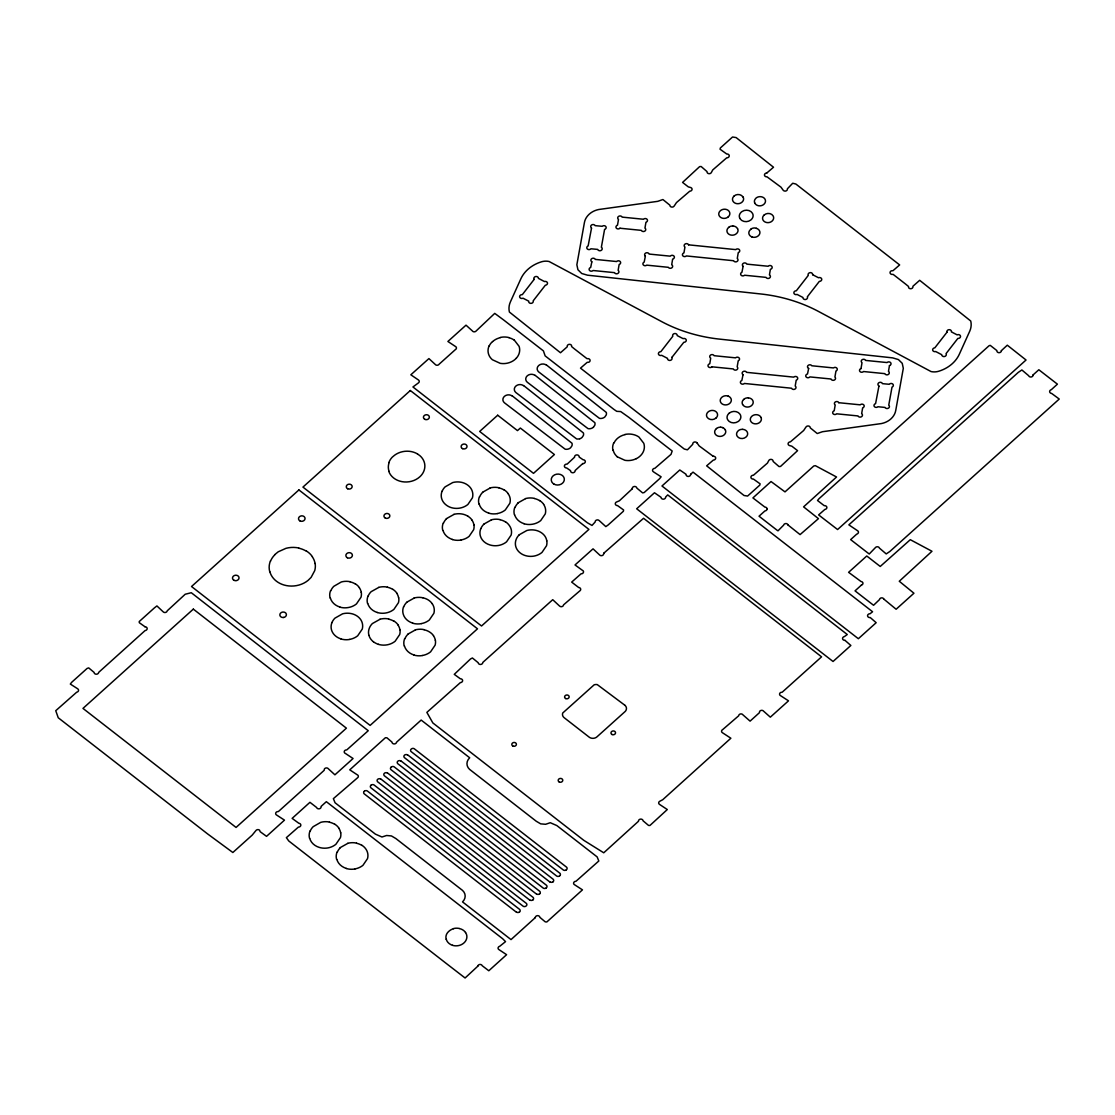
<?xml version="1.0" encoding="UTF-8"?>
<svg xmlns="http://www.w3.org/2000/svg" width="1115" height="1115" viewBox="0 0 1115 1115"><rect width="100%" height="100%" fill="white"/><g stroke="black" fill="none" stroke-linecap="round" stroke-linejoin="round"><path stroke-width="1.5" d="M767.064 509.067L767.064 508.928A2.286 1.909 -5.3 0 1 764.932 510.921L759.036 516.203L776.904 530.099L777.991 530.824L783.58 525.207A2.272 1.896 -5.3 0 1 788.068 525.081M946.97 332.228L934.83 347.838A2.3 1.923 -5.3 0 0 932.684 350.18A2.3 1.923 -5.3 0 0 935.694 351.532L941.743 354.695A2.3 1.923 -5.3 0 0 944.586 356.507A2.3 1.923 -5.3 0 0 946.022 353.664L957.855 338.416A2.3 1.923 -5.3 0 0 960.503 336.131A2.3 1.923 -5.3 0 0 957.13 334.862L951.402 331.894A2.286 1.909 -5.3 0 0 949.032 329.678A2.286 1.909 -5.3 0 0 946.97 332.228M861.017 368.549L862.02 362.682A2.286 1.909 -5.3 0 1 862.202 359.671A2.286 1.909 -5.3 0 1 865.644 360.424L887.052 362.556A2.286 1.909 -5.3 0 1 890.662 362.696A2.286 1.909 -5.3 0 1 889.463 365.595M889.463 365.595L888.474 371.42A2.3 1.923 -5.3 0 1 888.321 374.473A2.3 1.923 -5.3 0 1 884.85 373.65L863.526 371.532A2.286 1.909 -5.3 0 1 859.902 371.476A2.286 1.909 -5.3 0 1 861.017 368.563M632.33 488.732L619.369 500.802L616.288 502.112A2.3 1.923 -5.3 0 0 615.578 504.649A2.272 1.896 -5.3 0 0 617.515 505.583L623.592 509.973L623.396 511.255L608.093 525.012L605.821 526.615L599.299 520.663A2.286 1.909 -5.3 0 0 595.131 522.029L592.009 525.43L587.396 522.782L412.94 386.975L418.223 383.058A2.3 1.923 -5.3 0 0 418.46 379.992L410.836 374.793L428.913 358.584L435.157 364.354A2.286 1.909 -5.3 0 0 439.185 364.145L455.282 349.692A2.286 1.909 -5.3 0 0 455.199 346.319L447.896 341.469L466.014 325.162L472.258 330.821A2.286 1.909 -5.3 0 0 476.3 330.807L494.739 313.385L503.687 320.005L543.409 350.89L545.151 355.894L614.086 409.526L616.734 411.324L620.707 411.574L628.902 417.386L672.164 451.018L671.021 454.349L654.867 468.314A2.3 1.923 -5.3 0 0 653.529 471.882L661.125 476.816L659.536 478.753L644.191 492.537L642.63 492.9L636.86 488.119A2.3 1.923 -5.3 0 0 633.39 486.767A2.286 1.909 -5.3 0 0 632.33 488.732M593.487 427.143L594.783 425.261A5.617 4.697 -5.3 0 0 594.825 422.655L535.075 375.281M364.354 791.246L364.145 791.455A2.202 1.84 -5.3 0 0 364.103 793.741L516.357 912.182M370.849 785.42L370.961 785.308A2.202 1.84 -5.3 0 0 370.807 787.72L523.074 906.16A2.202 1.84 -5.3 0 0 526.127 905.979L526.252 905.882A2.202 1.84 -5.3 0 0 526.28 903.331L373.985 784.918A2.202 1.84 -5.3 0 0 371.1 785.197L370.988 785.281M734.102 196.087L733.795 196.365A5.324 4.446 -5.3 0 0 732.876 200.951A5.477 4.585 -5.3 0 0 735.635 203.334A5.589 4.669 -5.3 0 0 737.531 203.697A5.491 4.585 -5.3 0 0 741.754 202.359L742.144 202.01A5.324 4.46 -5.3 0 0 743.552 199.432A5.324 4.446 -5.3 0 0 742.994 196.909M728.68 227.432L728.318 227.767A5.324 4.446 -5.3 0 0 727.593 232.937A5.491 4.585 -5.3 0 0 730.729 235.014L731.719 235.167A5.491 4.585 -5.3 0 0 736.485 233.565A5.338 4.46 -5.3 0 0 737.949 231.126A5.324 4.446 -5.3 0 0 737.573 228.645M582.741 463.575L575.117 470.53A2.3 1.923 -5.3 0 1 572.859 472.746A2.3 1.923 -5.3 0 1 570.573 470.669L566.643 467.952A2.286 1.909 -5.3 0 1 564.399 465.889A2.286 1.909 -5.3 0 1 567.131 464.133L574.587 457.178A2.3 1.923 -5.3 0 1 576.845 454.906A2.3 1.923 -5.3 0 1 579.131 457.011L583.089 459.756A2.3 1.923 -5.3 0 1 585.319 461.721A2.3 1.923 -5.3 0 1 582.797 463.589L582.852 463.575M391.184 767.12L390.961 767.329A2.202 1.84 -5.3 0 0 390.919 769.615L543.186 888.056A2.202 1.84 -5.3 0 0 546.252 887.888M519.451 912L519.534 911.917A2.202 1.84 -5.3 0 0 519.576 909.366L367.281 790.939A2.202 1.84 -5.3 0 0 364.382 791.232M532.859 899.93L532.956 899.847A2.202 1.84 -5.3 0 0 532.984 897.296L380.689 778.883M539.562 893.896L539.66 893.826A2.202 1.84 -5.3 0 0 539.688 891.261L387.407 772.848M546.266 887.875L546.364 887.791A2.202 1.84 -5.3 0 0 546.406 885.226L394.111 766.813A2.202 1.84 -5.3 0 0 391.212 767.092M552.97 881.84L553.068 881.756A2.202 1.84 -5.3 0 0 553.11 879.205L400.815 760.778M566.392 869.77L566.476 869.686A2.202 1.84 -5.3 0 0 566.518 867.135L414.223 748.723A2.202 1.84 -5.3 0 0 411.324 749.001L411.198 749.113A2.202 1.84 -5.3 0 0 411.031 751.524L563.298 869.965A2.202 1.84 -5.3 0 0 566.364 869.784M716.485 428.592L716.095 428.94A5.324 4.446 -5.3 0 0 715.245 434.042A5.505 4.599 -5.3 0 0 719.342 436.369A5.491 4.599 -5.3 0 0 724.151 434.864L724.443 434.571A5.324 4.446 -5.3 0 0 725.377 429.986M274.889 554.531L278.206 551.814L285.998 548.315A23.206 19.387 -5.3 0 1 298.75 547.995M446.376 518.67L453.986 514.405M482.572 492.259L490.182 487.994M483.812 524.134L491.422 519.869M517.987 502.879L525.597 498.628M406.585 602.309L414.195 598.044M519.242 534.754L526.851 530.489A15.889 13.282 -5.3 0 1 535.576 530.266A15.735 13.157 -5.3 0 1 540.914 532.426A15.889 13.282 -5.3 0 1 544.97 536.245A15.735 13.157 -5.3 0 1 546.768 540.845M407.825 634.17L415.435 629.905M340.214 847.623L347.824 843.358M766.827 172.978L773.517 167.236L736.137 137.577L732.541 137.006L720.346 147.974L720.067 149.229L726.729 154.009A2.3 1.923 -5.3 0 1 729.252 155.849A2.3 1.923 -5.3 0 1 726.701 157.828L712.708 169.968L711.231 172.769A2.3 1.923 -5.3 0 1 707.008 171.599L701.126 166.497L699.607 166.637L682.575 182.414L688.303 186.874L690.952 187.613A2.3 1.923 -5.3 0 1 689.711 191.236L676.471 202.582L674.171 206.052A2.3 1.923 -5.3 0 1 669.85 205.174L662.909 199.529L657.739 201.341L598.713 209.508A18.174 15.192 -5.3 0 0 584.371 222.805L576.859 264.743L577.932 269.746L581.723 273.496L587.466 275.182L762.548 294.165A145.995 122.023 -5.3 0 1 818.731 311.573L931.081 371.574A12.795 10.69 -5.3 0 0 938.718 371.253L938.9 371.197A33.394 27.903 -5.3 0 0 959.346 354.18L969.729 331.211A21.784 18.202 -5.3 0 0 970.747 321.022L919.68 280.311L912.934 286.248L912.837 287.489A2.3 1.909 -5.3 0 1 908.683 287.781L908.488 286.444L905.505 284.004L893.199 274.429L891.582 274.374A2.3 1.923 -5.3 0 1 891.261 270.861L893.004 270.68L899.638 264.924L795.845 184.017L792.709 183.25L787.399 188.783A2.286 1.909 -5.3 0 1 783.19 190.247L781.002 187.181L766.981 176.797A2.272 1.909 -5.3 0 1 764.472 175.041A2.272 1.909 -5.3 0 1 766.813 173.006M378.765 587.424L371.156 591.675A15.735 13.157 -5.3 0 0 368.131 596.149M380.006 619.285L372.396 623.55A15.749 13.157 -5.3 0 0 369.372 628.066A15.861 13.255 -5.3 0 0 368.884 635.299M712.025 366.821L733.336 368.94A2.3 1.923 -5.3 0 0 736.667 369.846A2.3 1.923 -5.3 0 0 737.168 366.877L738.214 360.8A2.286 1.909 -5.3 0 0 739.078 357.901A2.286 1.909 -5.3 0 0 735.552 357.845L714.116 355.699A2.3 1.923 -5.3 0 0 710.576 355.044A2.3 1.923 -5.3 0 0 710.715 358.124L709.767 363.783A2.3 1.923 -5.3 0 0 708.318 366.696A2.3 1.923 -5.3 0 0 712.025 366.821M619.954 228.227L641.334 230.359A2.286 1.909 -5.3 0 0 644.791 231.139A2.286 1.909 -5.3 0 0 644.944 228.115L645.947 222.261A2.286 1.909 -5.3 0 0 647.104 219.348A2.286 1.909 -5.3 0 0 643.48 219.251L622.128 217.118A2.3 1.909 -5.3 0 0 618.672 216.338A2.3 1.909 -5.3 0 0 618.504 219.376L617.501 225.216A2.286 1.909 -5.3 0 0 616.344 228.143A2.286 1.909 -5.3 0 0 619.954 228.227M861.254 585.236L855.038 590.866L873.575 605.278L879.456 599.633A2.258 1.896 -5.3 0 1 883.888 599.187M688.61 244.84L735.747 249.621A2.3 1.923 -5.3 0 1 739.343 249.662A2.3 1.923 -5.3 0 1 738.269 252.603L737.266 258.499A2.286 1.909 -5.3 0 1 737.043 261.495A2.286 1.909 -5.3 0 1 733.614 260.729L686.38 255.934A2.286 1.909 -5.3 0 1 682.798 255.795A2.286 1.909 -5.3 0 1 683.941 252.91L684.945 247.028A2.286 1.909 -5.3 0 1 685.154 243.99A2.286 1.909 -5.3 0 1 688.596 244.84M748.43 397.902L749.433 398.055A5.491 4.585 -5.3 0 1 752.555 400.132A5.324 4.46 -5.3 0 1 751.831 405.303L751.468 405.637A5.491 4.585 -5.3 0 1 747.273 407.045A5.589 4.669 -5.3 0 1 745.433 406.724A5.491 4.585 -5.3 0 1 742.618 404.438M838.815 402.71L860.195 404.829A2.286 1.909 -5.3 0 1 863.804 404.94A2.286 1.909 -5.3 0 1 862.648 407.853L861.644 413.693A2.286 1.909 -5.3 0 1 862.397 415.547A2.3 1.923 -5.3 0 1 859.804 417.094A2.286 1.909 -5.3 0 1 858.034 415.937L836.654 413.818A2.286 1.909 -5.3 0 1 833.044 413.721A2.286 1.909 -5.3 0 1 834.201 410.822L835.205 404.954A2.286 1.909 -5.3 0 1 835.358 401.93A2.286 1.909 -5.3 0 1 838.815 402.71M144.992 626.755L139.305 622.7L139.208 621.557L154.386 607.912L156.922 605.933L163.041 611.703A2.286 1.909 -5.3 0 0 167.236 610.811L185.215 594.239L191.292 592.72L368.243 730.715L346.821 749.865L345.371 750.13A2.3 1.923 -5.3 0 0 345.58 753.559L353.065 758.507L334.918 774.827L328.437 768.862A2.3 1.923 -5.3 0 0 324.34 769.085L324.186 770.312L313.371 780.082L278.443 811.497L276.952 811.748A2.3 1.923 -5.3 0 0 276.854 815.19L284.478 820.138L266.541 836.348L260.199 831.72L259.558 830.187A2.3 1.923 -5.3 0 0 255.851 830.647L252.213 835.093L232.854 852.501L207.515 833.853L58.245 717.767L55.75 710.701L76.656 692.234A2.3 1.923 -5.3 0 0 77.562 688.708L70.329 684.066L71.681 682.296L87.054 668.47L88.684 667.871L94.106 672.415A2.272 1.896 -5.3 0 0 96.364 674.213A2.272 1.896 -5.3 0 0 98.677 672.373L145.075 630.574A2.3 1.923 -5.3 0 0 147.18 628.567A2.3 1.923 -5.3 0 0 144.964 626.755M713.168 456.272L699.147 445.889L696.959 442.822M459.338 928.544L461.178 929.102A10.467 8.739 -5.3 0 1 465.54 932.516M417.484 453.944L419.895 455.673A18.3 15.289 -5.3 0 1 424.606 463.478A18.425 15.401 -5.3 0 1 423.449 472.035A18.3 15.289 -5.3 0 1 419.742 476.872A18.425 15.401 -5.3 0 1 401.944 481.652A18.425 15.401 -5.3 0 1 388.717 471.157M617.083 456.704L624.874 460.286A15.889 13.282 -5.3 0 0 630.728 460.37A15.735 13.157 -5.3 0 0 636.358 458.6M407.519 754.744L559.814 873.17A2.202 1.84 -5.3 0 1 559.8 875.707M546.503 364.995L606.253 412.369A5.617 4.697 -5.3 0 1 606.212 414.989L604.915 416.871A5.505 4.599 -5.3 0 1 602.56 418.181A5.617 4.697 -5.3 0 1 599.452 418.348L538.657 371.894A5.519 4.613 -5.3 0 1 538.74 365.483A5.519 4.613 -5.3 0 1 546.392 365.107M523.646 385.567L583.396 432.941A5.617 4.697 -5.3 0 1 583.354 435.547L582.058 437.428A5.505 4.599 -5.3 0 1 579.716 438.753M512.217 395.839L571.967 443.213A5.617 4.697 -5.3 0 1 571.925 445.833L570.629 447.714A5.505 4.599 -5.3 0 1 568.288 449.024A5.617 4.697 -5.3 0 1 565.166 449.192L504.37 402.738A5.519 4.613 -5.3 0 1 504.454 396.327A5.519 4.613 -5.3 0 1 512.106 395.95M844.975 640.345L850.857 645.474L833.044 661.488L636.665 508.775L654.477 492.76L661.056 497.318A2.3 1.923 -5.3 0 0 663.439 499.172A2.3 1.923 -5.3 0 0 665.627 497.039L667.718 494.907L847.261 634.519L844.445 636.554A2.3 1.923 -5.3 0 0 842.592 638.7A2.3 1.923 -5.3 0 0 844.975 640.345M549.89 882.021L397.623 763.58A2.202 1.84 -5.3 0 1 400.689 760.904M536.482 894.091L384.215 775.65A2.202 1.84 -5.3 0 1 387.267 772.96M529.778 900.126L377.511 781.685A2.202 1.84 -5.3 0 1 380.563 778.995M624.944 705.307L597.292 684.624A5.617 4.697 -5.3 0 0 594.17 684.805L562.727 713.015A5.519 4.613 -5.3 0 0 564.246 717.753L589.278 737.224A5.603 4.683 -5.3 0 0 594.239 738.186A5.519 4.613 -5.3 0 0 597.027 736.792L624.888 711.732A5.519 4.613 -5.3 0 0 626.017 710.269A5.603 4.683 -5.3 0 0 626.365 707.649A5.519 4.613 -5.3 0 0 624.944 705.363M514.266 340.075L519.088 346.319A15.889 13.282 -5.3 0 1 519.06 353.636A15.735 13.157 -5.3 0 1 516.315 358.194M812.64 274.708L818.494 277.747A2.3 1.923 -5.3 0 1 821.713 279.043A2.3 1.923 -5.3 0 1 819.33 281.384L807.344 296.813A2.286 1.909 -5.3 0 1 805.601 299.503A2.286 1.909 -5.3 0 1 802.981 297.496L797.072 294.43A2.286 1.909 -5.3 0 1 793.894 293.092A2.286 1.909 -5.3 0 1 796.319 290.792L808.277 275.391A2.286 1.909 -5.3 0 1 810.02 272.659A2.286 1.909 -5.3 0 1 812.64 274.708M739.691 218.038L740.235 218.986A6.871 5.742 -5.3 0 0 750.757 220.031L751.287 219.571A6.648 5.561 -5.3 0 0 752.486 213.327A6.857 5.742 -5.3 0 0 741.963 211.585A8.153 6.815 -5.3 0 0 740.959 212.435A6.648 5.561 -5.3 0 0 739.691 218.038M761.071 417.568L760.639 416.801A5.491 4.599 -5.3 0 0 758.381 415.114A5.589 4.669 -5.3 0 0 756.486 414.696A5.491 4.599 -5.3 0 0 752.207 415.979L751.789 416.341A5.324 4.446 -5.3 0 0 750.813 421.358A5.491 4.585 -5.3 0 0 753.768 423.589A5.519 4.613 -5.3 0 0 759.245 422.752A6.857 5.728 -5.3 0 0 760.04 422.069A5.324 4.446 -5.3 0 0 761.071 417.568M465.526 932.488L466.335 933.98A10.592 8.85 -5.3 0 1 466.586 938.83A10.467 8.739 -5.3 0 1 461.972 944.335A10.439 8.725 -5.3 0 1 458.307 945.632A10.579 8.836 -5.3 0 1 452.523 945.325M788.124 525.081L800.082 534.601L818.452 518.642L803.594 506.865L836.543 476.997L815.344 465.666L813.755 466.014L785.002 491.882L771.036 481.541L752.918 497.917L764.862 507.088A2.286 1.909 -5.3 0 1 767.064 508.928M883.93 599.173L896.126 609.25L913.938 593.222L899.275 581.263L931.973 551.27L910.3 539.688L880.237 566.462L866.773 555.995L848.599 572.33L860.989 581.486A2.286 1.909 -5.3 0 1 861.24 585.236M388.884 462.516A18.425 15.401 -5.3 0 1 392.285 457.15L394.64 455.185A18.425 15.401 -5.3 0 1 417.47 453.917M388.968 471.129A18.3 15.289 -5.3 0 1 389.135 462.586M442.111 491.325A15.749 13.157 -5.3 0 1 445.136 486.851L452.746 482.544A15.889 13.282 -5.3 0 1 461.471 482.321A15.735 13.157 -5.3 0 1 466.809 484.481A15.889 13.282 -5.3 0 1 470.823 488.286A15.735 13.157 -5.3 0 1 472.662 492.9A15.889 13.282 -5.3 0 1 472.412 497.834L467.882 504.482A15.735 13.157 -5.3 0 1 459.924 508.092A15.861 13.255 -5.3 0 1 451.227 507.618A15.735 13.157 -5.3 0 1 446.181 504.997A15.749 13.157 -5.3 0 1 441.665 498.586A15.861 13.255 -5.3 0 1 442.056 491.227M461.164 539.953A15.735 13.157 -5.3 0 0 469.122 536.357L473.652 529.695A15.889 13.282 -5.3 0 0 473.945 524.789M452.537 539.479A15.735 13.157 -5.3 0 1 443.031 530.489M443.463 523.228A15.735 13.157 -5.3 0 1 446.488 518.754M472.035 520.245A15.735 13.157 -5.3 0 1 473.903 524.886M461.108 540.022A15.889 13.282 -5.3 0 1 452.397 539.548M442.78 530.461A15.889 13.282 -5.3 0 1 443.213 523.13M453.917 514.35A15.889 13.282 -5.3 0 1 462.641 514.126A15.735 13.157 -5.3 0 1 468.063 516.343M468.035 516.301A15.889 13.282 -5.3 0 1 472.049 520.106M497.36 513.555A15.735 13.157 -5.3 0 0 505.304 509.945L509.834 503.297A15.889 13.282 -5.3 0 0 510.126 498.377A15.735 13.157 -5.3 0 0 508.217 493.834M488.718 513.081A15.735 13.157 -5.3 0 1 479.213 504.092M479.659 496.816A15.735 13.157 -5.3 0 1 482.67 492.356M498.907 487.91A15.735 13.157 -5.3 0 1 504.245 490.056M497.29 513.611A15.889 13.282 -5.3 0 1 488.579 513.137M478.962 504.064A15.889 13.282 -5.3 0 1 479.408 496.732M490.098 487.938A15.889 13.282 -5.3 0 1 498.823 487.729M504.231 489.903A15.889 13.282 -5.3 0 1 508.231 493.694M480.83 528.677A15.749 13.157 -5.3 0 1 483.854 524.203M480.788 528.608A15.861 13.255 -5.3 0 0 480.342 535.925A15.749 13.157 -5.3 0 0 489.903 544.942A15.889 13.282 -5.3 0 0 498.53 545.472A15.735 13.157 -5.3 0 0 506.558 541.82L511.088 535.158A15.889 13.282 -5.3 0 0 511.381 530.252A15.735 13.157 -5.3 0 0 509.457 525.709A15.889 13.282 -5.3 0 0 505.471 521.764M491.353 519.813A15.889 13.282 -5.3 0 1 500.078 519.59M500.147 519.771A15.735 13.157 -5.3 0 1 505.485 521.932M524.148 523.702A15.735 13.157 -5.3 0 1 514.642 514.712M515.074 507.436A15.735 13.157 -5.3 0 1 518.099 502.976M534.336 498.53A15.735 13.157 -5.3 0 1 539.674 500.677M543.646 504.454A15.735 13.157 -5.3 0 1 545.514 509.095A15.889 13.282 -5.3 0 1 545.263 513.917L540.733 520.566A15.735 13.157 -5.3 0 1 532.775 524.175A15.889 13.282 -5.3 0 1 524.008 523.757M514.391 514.684A15.889 13.282 -5.3 0 1 514.823 507.353M525.527 498.558A15.889 13.282 -5.3 0 1 534.252 498.349M539.646 500.524A15.889 13.282 -5.3 0 1 543.66 504.328M519.242 534.796A15.749 13.157 -5.3 0 0 516.217 539.27A15.861 13.255 -5.3 0 0 515.771 546.545A15.749 13.157 -5.3 0 0 520.203 552.942A15.749 13.157 -5.3 0 0 525.332 555.577A15.889 13.282 -5.3 0 0 533.96 556.106A15.735 13.157 -5.3 0 0 541.974 552.441L546.503 545.779A15.889 13.282 -5.3 0 0 546.796 540.873M751.845 236.882A5.491 4.599 -5.3 0 1 749.615 235.195L749.155 234.429A5.324 4.446 -5.3 0 1 750.172 229.927A6.857 5.728 -5.3 0 1 750.98 229.244M751.803 236.882A5.589 4.669 -5.3 0 0 753.74 237.3A5.491 4.599 -5.3 0 0 758.005 236.018L758.437 235.655A5.324 4.446 -5.3 0 0 759.413 230.638A5.491 4.585 -5.3 0 0 756.458 228.408M750.855 229.077A5.589 4.669 -5.3 0 1 756.402 228.227M728.597 227.404A5.491 4.585 -5.3 0 1 732.792 225.997M737.461 228.603A5.491 4.585 -5.3 0 0 734.604 226.303A5.589 4.669 -5.3 0 0 732.876 226.024M754.813 203.083A5.491 4.585 -5.3 0 0 757.573 205.467A5.589 4.669 -5.3 0 0 759.427 205.829A5.491 4.585 -5.3 0 0 763.663 204.477L764.054 204.129A5.338 4.46 -5.3 0 0 764.904 199.014A5.505 4.599 -5.3 0 0 760.806 196.7A5.491 4.585 -5.3 0 0 755.928 198.177L755.705 198.498A5.324 4.446 -5.3 0 0 754.771 203.083M734.018 196.059A5.491 4.585 -5.3 0 1 742.883 196.867M519.534 911.917A2.202 1.84 -5.3 0 1 516.496 912.07M532.956 899.847A2.202 1.84 -5.3 0 1 529.904 900M539.66 893.812A2.202 1.84 -5.3 0 1 536.608 893.965M553.068 881.756A2.202 1.84 -5.3 0 1 550.029 881.909M559.66 875.819A2.202 1.84 -5.3 0 1 556.594 875.986L404.327 757.559A2.202 1.84 -5.3 0 1 407.393 754.869M309.733 838.41A15.749 13.157 -5.3 0 0 319.252 847.4A15.889 13.282 -5.3 0 0 327.894 847.93A15.735 13.157 -5.3 0 0 335.908 844.278L340.437 837.616A15.889 13.282 -5.3 0 0 340.73 832.71M310.179 831.135A15.749 13.157 -5.3 0 1 313.204 826.661L320.772 822.326A15.889 13.282 -5.3 0 1 329.427 822.048M329.441 822.215A15.749 13.157 -5.3 0 1 334.793 824.375M338.765 828.152A15.749 13.157 -5.3 0 1 340.632 832.793M309.566 838.382A15.889 13.282 -5.3 0 1 309.998 831.051M334.821 824.222A15.889 13.282 -5.3 0 1 338.821 828.027M355.002 868.906A15.735 13.157 -5.3 0 0 362.96 865.31L367.49 858.648A15.889 13.282 -5.3 0 0 367.783 853.742A15.735 13.157 -5.3 0 0 365.901 849.1A15.889 13.282 -5.3 0 0 361.873 845.254M346.375 868.432A15.735 13.157 -5.3 0 1 336.869 859.442M337.301 852.181A15.735 13.157 -5.3 0 1 340.326 847.707M356.563 843.261A15.735 13.157 -5.3 0 1 361.901 845.421M354.946 868.975A15.889 13.282 -5.3 0 1 346.235 868.501M336.619 859.428A15.889 13.282 -5.3 0 1 337.051 852.097M347.755 843.302A15.889 13.282 -5.3 0 1 356.479 843.093M452.606 945.325A10.439 8.725 -5.3 0 1 446.279 939.332M446.195 939.332A10.579 8.836 -5.3 0 1 446.488 934.468A10.439 8.725 -5.3 0 1 448.578 931.582A10.467 8.739 -5.3 0 1 453.582 928.725M453.429 928.6A10.592 8.85 -5.3 0 1 459.227 928.461M269.886 571.8A22.997 19.22 -5.3 0 0 283.781 584.943A23.164 19.359 -5.3 0 0 296.478 585.626A22.983 19.206 -5.3 0 0 308.102 580.371L311.099 577.403L314.723 570.643A23.206 19.387 -5.3 0 0 315.141 563.479M270.527 561.179A22.997 19.22 -5.3 0 1 274.945 554.657M269.746 571.702A23.164 19.359 -5.3 0 1 270.401 561.012M298.75 548.176A22.983 19.206 -5.3 0 1 306.555 551.326M312.353 556.831A22.983 19.206 -5.3 0 1 315.085 563.605M306.513 551.089A23.206 19.387 -5.3 0 1 312.367 556.636M339.88 607.034A15.735 13.157 -5.3 0 1 330.375 598.044M330.807 590.783A15.735 13.157 -5.3 0 1 333.831 586.309L341.329 581.96A15.889 13.282 -5.3 0 1 349.985 581.682M350.068 581.863A15.735 13.157 -5.3 0 1 355.406 584.023M359.378 587.8A15.735 13.157 -5.3 0 1 361.246 592.427M361.288 592.344A15.889 13.282 -5.3 0 1 360.995 597.25L356.466 603.912A15.735 13.157 -5.3 0 1 348.507 607.508A15.889 13.282 -5.3 0 1 339.74 607.104M330.124 598.016A15.889 13.282 -5.3 0 1 330.556 590.685M355.378 583.856A15.889 13.282 -5.3 0 1 359.392 587.661M331.949 622.602A15.749 13.157 -5.3 0 1 334.974 618.128L342.584 613.821A15.889 13.282 -5.3 0 1 351.309 613.612A15.735 13.157 -5.3 0 1 356.647 615.759A15.889 13.282 -5.3 0 1 360.633 619.522A15.735 13.157 -5.3 0 1 362.5 624.177A15.889 13.282 -5.3 0 1 362.236 629.111L357.706 635.773A15.735 13.157 -5.3 0 1 349.762 639.369M341.065 638.909A15.749 13.157 -5.3 0 1 335.936 636.289A15.749 13.157 -5.3 0 1 331.503 629.877A15.861 13.255 -5.3 0 1 331.949 622.56M349.692 639.439A15.889 13.282 -5.3 0 1 340.981 638.965M377.316 612.497A15.735 13.157 -5.3 0 1 367.797 603.508M398.724 597.807A15.889 13.282 -5.3 0 1 398.431 602.713L393.902 609.375A15.735 13.157 -5.3 0 1 385.943 612.971A15.861 13.255 -5.3 0 1 377.246 612.497M367.546 603.48A15.889 13.282 -5.3 0 1 367.992 596.149M378.696 587.368A15.889 13.282 -5.3 0 1 387.421 587.145M392.814 589.319A15.889 13.282 -5.3 0 1 396.815 593.124M387.379 587.243A15.735 13.157 -5.3 0 1 392.731 589.389M396.689 593.166A15.735 13.157 -5.3 0 1 398.571 597.807M373.372 641.752A15.749 13.157 -5.3 0 1 368.94 635.341M378.556 644.359A15.735 13.157 -5.3 0 1 373.441 641.738M388.731 619.187A15.735 13.157 -5.3 0 1 394.083 621.348M398.055 625.125A15.735 13.157 -5.3 0 1 399.923 629.766M378.487 644.372A15.861 13.255 -5.3 0 0 387.184 644.832A15.735 13.157 -5.3 0 0 395.142 641.236L399.672 634.574A15.889 13.282 -5.3 0 0 399.964 629.668M380.006 619.201A15.861 13.255 -5.3 0 1 388.731 618.992M394.111 621.153A15.861 13.255 -5.3 0 1 398.111 624.957M421.372 623.592A15.735 13.157 -5.3 0 0 429.331 619.996L433.86 613.334A15.889 13.282 -5.3 0 0 434.139 608.428A15.735 13.157 -5.3 0 0 432.272 603.786M412.745 623.118A15.735 13.157 -5.3 0 1 403.226 614.128A15.861 13.255 -5.3 0 1 403.56 606.769M403.672 606.867A15.735 13.157 -5.3 0 1 406.696 602.393M421.303 623.647A15.889 13.282 -5.3 0 1 412.592 623.187M414.111 597.988A15.889 13.282 -5.3 0 1 422.85 597.765M432.244 603.745A15.889 13.282 -5.3 0 0 428.244 599.94A15.735 13.157 -5.3 0 0 422.92 597.821M422.613 655.453A15.735 13.157 -5.3 0 0 430.571 651.857L435.101 645.195A15.889 13.282 -5.3 0 0 435.394 640.289M413.986 654.979A15.735 13.157 -5.3 0 1 404.466 645.989M404.912 638.728A15.735 13.157 -5.3 0 1 407.937 634.254M424.16 629.808A15.735 13.157 -5.3 0 1 429.512 631.968A15.889 13.282 -5.3 0 1 433.484 635.606M433.47 635.745A15.735 13.157 -5.3 0 1 435.352 640.386M422.543 655.522A15.889 13.282 -5.3 0 1 413.832 655.049M404.215 645.961A15.889 13.282 -5.3 0 1 404.661 638.644M415.365 629.85A15.889 13.282 -5.3 0 1 424.09 629.627M617.222 456.704A15.735 13.157 -5.3 0 1 613.18 450.139M614.031 442.892A15.735 13.157 -5.3 0 1 625.083 434.613M636.303 458.683A15.889 13.282 -5.3 0 0 640.972 455.185A15.735 13.157 -5.3 0 0 643.745 450.599A15.889 13.282 -5.3 0 0 643.773 443.282L638.937 437.038A15.735 13.157 -5.3 0 0 633.71 434.655A15.889 13.282 -5.3 0 0 624.916 434.474M612.902 450.167A15.889 13.282 -5.3 0 1 613.752 442.836M523.534 385.665A5.519 4.613 -5.3 0 0 515.883 386.055A5.519 4.613 -5.3 0 0 515.799 392.466L576.594 438.92A5.617 4.697 -5.3 0 0 579.716 438.739M534.963 375.393A5.519 4.613 -5.3 0 0 527.311 375.769A5.519 4.613 -5.3 0 0 527.228 382.18L588.023 428.634A5.617 4.697 -5.3 0 0 591.145 428.467A5.505 4.599 -5.3 0 0 593.417 427.212M492.621 341.58A15.735 13.157 -5.3 0 1 500.412 337.65M509.067 337.775A15.735 13.157 -5.3 0 1 514.294 340.159M489.22 345.943A15.735 13.157 -5.3 0 1 492.509 341.566M489.137 345.817A15.889 13.282 -5.3 0 0 488.3 353.134A15.735 13.157 -5.3 0 0 492.398 359.741L500.189 363.323A15.889 13.282 -5.3 0 0 506.043 363.406A15.735 13.157 -5.3 0 0 511.674 361.65A15.889 13.282 -5.3 0 0 516.287 358.236M500.3 337.441A15.889 13.282 -5.3 0 1 509.025 337.58M696.959 442.822A2.286 1.909 -5.3 0 0 692.75 444.286L687.439 449.819L684.303 449.052L580.511 368.145L587.159 362.375L588.887 362.208A2.3 1.923 -5.3 0 0 588.567 358.696L586.95 358.64L574.643 349.065L571.661 346.626L571.479 345.288A2.3 1.909 -5.3 0 0 567.312 345.58L567.214 346.821L560.483 352.758L509.402 312.047A21.784 18.202 -5.3 0 1 510.419 301.858L520.817 278.889A33.394 27.903 -5.3 0 1 541.263 261.872L541.43 261.816A12.795 10.69 -5.3 0 1 549.082 261.495L661.432 321.496A145.995 122.023 -5.3 0 0 717.614 338.904L892.683 357.873L898.425 359.574L902.23 363.323L903.303 368.326L895.777 410.264A18.174 15.192 -5.3 0 1 881.435 423.561L822.41 431.728L817.239 433.54L810.298 427.895A2.3 1.923 -5.3 0 0 805.978 427.017L803.678 430.488L790.423 441.833A2.3 1.923 -5.3 0 0 789.197 445.456L791.845 446.195L797.573 450.655L780.556 466.432L779.023 466.572L773.141 461.457A2.3 1.923 -5.3 0 0 768.918 460.3L767.441 463.087L753.433 475.241A2.272 1.909 -5.3 0 0 750.911 477.234A2.272 1.909 -5.3 0 0 753.433 479.06L760.096 483.84L759.803 485.095L747.607 496.064L744.026 495.492L706.645 465.833L713.321 460.091A2.3 1.923 -5.3 0 0 715.691 458.042A2.3 1.923 -5.3 0 0 713.154 456.272M728.304 396.187A5.491 4.599 -5.3 0 1 730.534 397.874L731.008 398.64A5.324 4.446 -5.3 0 1 729.977 403.142A6.857 5.728 -5.3 0 1 729.168 403.825A5.519 4.613 -5.3 0 1 723.691 404.647A5.491 4.585 -5.3 0 1 720.75 402.431A5.324 4.446 -5.3 0 1 721.712 397.414L722.144 397.052A5.491 4.599 -5.3 0 1 726.409 395.769A5.589 4.669 -5.3 0 1 728.346 396.187M743.58 399.477A5.491 4.585 -5.3 0 1 748.346 397.874M742.576 404.424A5.324 4.446 -5.3 0 1 743.663 399.505M716.415 428.55A5.491 4.599 -5.3 0 1 720.638 427.212M722.492 427.575A5.491 4.599 -5.3 0 1 725.266 429.958M720.722 427.24A5.589 4.669 -5.3 0 1 722.618 427.616M742.548 429.331A5.491 4.599 -5.3 0 0 738.311 430.683L738.005 431.059A5.324 4.446 -5.3 0 0 737.154 436.16A5.491 4.599 -5.3 0 0 746.06 436.982L746.353 436.704A5.324 4.446 -5.3 0 0 747.273 432.118A5.477 4.585 -5.3 0 0 744.513 429.735A5.589 4.669 -5.3 0 0 742.632 429.373M477.791 966.203L465.094 977.994L446.362 963.527L288.771 840.975L286.374 837.658L298.388 827.093A2.3 1.923 -5.3 0 0 300.813 825.309A2.3 1.923 -5.3 0 0 298.834 823.26L292.13 818.382L309.942 802.312L316.604 807.469A2.3 1.923 -5.3 0 0 319.336 808.779A2.3 1.923 -5.3 0 0 321.05 806.452L326.347 801.685L502.656 938.746L505.541 941.618L499.785 946.245A2.286 1.909 -5.3 0 0 499.213 949.785L506.6 954.691L488.802 970.761L482.251 965.757A2.286 1.909 -5.3 0 0 478.07 965.451L477.791 966.203M1033.117 374.891L1032.838 376.006A2.286 1.909 -5.3 0 1 1028.657 375.713L1021.884 369.971L1018.246 372.41L848.849 524.858L857.31 530.559A2.3 1.923 -5.3 0 1 857.588 533.737A2.258 1.882 -5.3 0 1 856.752 534.099L850.647 539.618L869.226 554.016L875.275 547.744A2.286 1.909 -5.3 0 1 879.47 548.148L886.216 553.918L889.854 551.479L1059.25 399.045L1051.584 393.4A2.272 1.896 -5.3 0 1 1050.386 392.968A2.3 1.923 -5.3 0 1 1051.361 389.651L1057.41 384.159L1038.832 369.748L1033.117 374.891M1001.382 350.64L1001.368 350.932A2.258 1.882 -5.3 0 1 998.859 352.675A2.258 1.882 -5.3 0 1 996.894 350.598L990.204 345.343L989.019 345.775L819.037 498.684L817.532 500.51L824.25 505.694A2.3 1.923 -5.3 0 1 826.856 507.269A2.3 1.923 -5.3 0 1 824.821 509.471L818.619 514.907L837.588 529.541L1026.037 360.006L1007.291 345.19L1001.382 350.64M690.631 474.293L690.617 474.502A2.272 1.909 -5.3 0 1 688.15 476.426A2.272 1.909 -5.3 0 1 686.087 474.307L679.788 469.986L661.976 486.001L858.355 638.714L876.167 622.7L870.258 617.543A2.3 1.923 -5.3 0 1 867.568 615.828A2.3 1.923 -5.3 0 1 870.048 613.752L872.571 611.745L693.028 472.133L690.631 474.293M603.8 553.193L603.522 554.462A2.3 1.923 -5.3 0 1 599.424 554.796L593.041 548.845L575.019 564.957L582.169 570.141A2.286 1.909 -5.3 0 1 581.04 573.835L571.674 582.1L578.657 587.507A2.272 1.896 -5.3 0 1 580.483 588.553A2.3 1.923 -5.3 0 1 579.689 590.978L563.591 604.832A2.272 1.896 -5.3 0 1 559.451 605.947L552.733 599.689L482.795 662.435A2.286 1.909 -5.3 0 1 480.607 664.456A2.286 1.909 -5.3 0 1 478.224 662.742L472.412 657.989L470.572 658.923L454.265 674.352L460.314 678.77A2.3 1.909 -5.3 0 1 462.614 680.596A2.3 1.909 -5.3 0 1 460.37 682.603L426.864 712.374L432.843 722.938L583.884 840.389L603.745 852.794L638.491 821.253A2.3 1.923 -5.3 0 1 640.567 819.107A2.3 1.923 -5.3 0 1 643.062 820.793L648.526 825.421L649.92 825.49L667.3 809.546L659.732 804.528A2.3 1.923 -5.3 0 1 660.094 801.1L662.714 799.734L730.869 738.228L722.715 732.903A2.3 1.923 -5.3 0 1 722.757 729.531L738.646 715.816A2.286 1.909 -5.3 0 1 742.966 714.868L750.088 721.14L759.427 712.68L759.608 711.468A2.3 1.923 -5.3 0 1 763.677 711.245L770.326 717.168L788.5 700.833L780.876 695.871A2.3 1.923 -5.3 0 1 780.779 692.429L782.214 692.192L821.56 656.833L643.564 518.28L603.8 553.193M591.494 228.282L588.135 245.955A2.3 1.923 -5.3 0 0 587.284 248.924A2.3 1.923 -5.3 0 0 590.922 248.784L597.724 249.412A2.3 1.923 -5.3 0 0 601.18 250.415A2.3 1.923 -5.3 0 0 601.361 247.293L604.581 229.411A2.286 1.909 -5.3 0 0 605.807 226.526A2.286 1.909 -5.3 0 0 602.225 226.303L595.117 225.648A2.3 1.909 -5.3 0 0 591.731 224.896A2.3 1.909 -5.3 0 0 591.41 227.864L591.494 228.282M591.828 261.844L590.685 267.475A2.286 1.909 -5.3 0 0 589.487 270.374A2.286 1.909 -5.3 0 0 593.096 270.513L614.504 272.645A2.286 1.909 -5.3 0 0 617.961 273.398A2.286 1.909 -5.3 0 0 618.128 270.387L619.132 264.52A2.3 1.923 -5.3 0 0 620.247 261.593A2.3 1.923 -5.3 0 0 616.609 261.537L595.298 259.405A2.3 1.923 -5.3 0 0 591.842 258.596A2.3 1.923 -5.3 0 0 591.675 261.649L591.828 261.844M645.348 256.227L644.191 262.067A2.3 1.923 -5.3 0 0 644.122 265.509A2.3 1.923 -5.3 0 0 646.728 265.147L668.331 267.307A2.3 1.923 -5.3 0 0 671.885 267.781A2.3 1.923 -5.3 0 0 671.69 264.771L672.638 259.084A2.3 1.923 -5.3 0 0 674.031 256.129A2.3 1.923 -5.3 0 0 670.254 256.157L649.111 254.067A2.3 1.923 -5.3 0 0 645.78 253.007A2.3 1.923 -5.3 0 0 645.237 256.018L645.348 256.227M743.092 266.401L741.935 272.269A2.286 1.909 -5.3 0 0 741.071 275.168A2.286 1.909 -5.3 0 0 744.583 275.238L766.033 277.37A2.3 1.923 -5.3 0 0 769.573 278.011A2.3 1.923 -5.3 0 0 769.434 274.945L770.381 269.286A2.286 1.909 -5.3 0 0 771.845 266.374A2.286 1.909 -5.3 0 0 768.137 266.248L746.813 264.13A2.3 1.923 -5.3 0 0 743.482 263.224A2.3 1.923 -5.3 0 0 742.994 266.192L743.092 266.401M743.008 374.779L741.865 380.48A2.286 1.909 -5.3 0 0 740.806 383.407A2.286 1.909 -5.3 0 0 744.416 383.462L791.552 388.229A2.286 1.909 -5.3 0 0 794.995 389.079A2.286 1.909 -5.3 0 0 795.204 386.041L796.208 380.173A2.3 1.923 -5.3 0 0 797.35 377.274A2.3 1.923 -5.3 0 0 793.741 377.135L746.534 372.34A2.286 1.909 -5.3 0 0 744.778 371.211A2.286 1.909 -5.3 0 0 742.883 374.57L743.008 374.779M808.64 368.494L807.511 373.971A2.3 1.923 -5.3 0 0 806.117 376.94A2.3 1.923 -5.3 0 0 809.894 376.912L831.037 379.002A2.3 1.923 -5.3 0 0 834.368 380.062A2.3 1.923 -5.3 0 0 834.912 377.051L835.957 371.002A2.286 1.909 -5.3 0 0 837.254 369.525A2.3 1.923 -5.3 0 0 833.421 367.922L811.818 365.762A2.3 1.923 -5.3 0 0 807.748 365.873A2.3 1.923 -5.3 0 0 808.473 368.298L808.64 368.494M878.913 386.194L875.582 403.658A2.286 1.909 -5.3 0 0 874.341 406.529A2.286 1.909 -5.3 0 0 877.923 406.752L885.031 407.421A2.3 1.909 -5.3 0 0 888.418 408.174A2.3 1.909 -5.3 0 0 888.739 405.205L892.014 387.1A2.3 1.923 -5.3 0 0 892.864 384.145A2.3 1.923 -5.3 0 0 889.24 384.285L882.439 383.658A2.3 1.923 -5.3 0 0 878.968 382.654A2.3 1.923 -5.3 0 0 878.801 385.776L878.913 386.194M534.127 279.405L522.308 294.653A2.3 1.923 -5.3 0 0 519.646 296.938A2.3 1.923 -5.3 0 0 523.019 298.207L528.747 301.175A2.286 1.909 -5.3 0 0 529.723 303.099A2.3 1.923 -5.3 0 0 533.193 300.841L545.333 285.231A2.3 1.923 -5.3 0 0 547.465 282.889A2.3 1.923 -5.3 0 0 544.455 281.538L538.42 278.374A2.3 1.923 -5.3 0 0 535.562 276.562A2.3 1.923 -5.3 0 0 534.127 279.405M671.997 357.26L671.871 357.678A2.286 1.909 -5.3 0 1 670.129 360.41A2.286 1.909 -5.3 0 1 667.523 358.361L661.655 355.323A2.3 1.923 -5.3 0 1 658.435 354.026A2.3 1.923 -5.3 0 1 660.833 351.685L672.805 336.256A2.286 1.909 -5.3 0 1 674.547 333.566A2.286 1.909 -5.3 0 1 677.181 335.573L683.091 338.639A2.3 1.923 -5.3 0 1 686.255 339.977A2.3 1.923 -5.3 0 1 683.816 342.291L671.997 357.26M535.298 917.631L511.018 939.597L462.53 901.896A10.216 8.53 -5.3 0 0 462.53 890.411L395.867 838.55L391.449 835.943L386.612 835.497L381.957 837.003L375.393 834.132L335.058 802.758L333.371 798.661L357.344 777.963A2.286 1.909 -5.3 0 0 357.023 774.646L349.762 769.838L385.4 737.726L386.933 737.796L391.992 742.13A2.286 1.909 -5.3 0 0 394.18 743.928A2.286 1.909 -5.3 0 0 396.564 742.186L421.163 720.067L469.694 757.796A10.216 8.53 -5.3 0 0 469.596 769.378L536.245 821.239L540.705 823.86L545.597 824.292L550.266 822.717L556.831 825.56L597.138 856.905L598.811 860.989L575.995 881.254A2.3 1.923 -5.3 0 0 574.908 884.962L582.462 889.854L546.824 921.966L545.249 921.854L539.855 917.324A2.286 1.909 -5.3 0 0 537.486 915.652A2.286 1.909 -5.3 0 0 535.298 917.631M764.165 215.014L763.873 215.293A5.324 4.446 -5.3 0 0 762.939 219.878A5.491 4.585 -5.3 0 0 765.74 222.261A5.589 4.669 -5.3 0 0 767.594 222.624A5.491 4.585 -5.3 0 0 771.831 221.286L772.221 220.937A5.324 4.46 -5.3 0 0 773.071 215.822A5.491 4.599 -5.3 0 0 764.165 215.014M716.276 417.777L715.983 418.055A5.491 4.599 -5.3 0 1 707.119 417.247A5.324 4.446 -5.3 0 1 707.927 412.132L708.318 411.783A5.491 4.585 -5.3 0 1 712.555 410.445A5.589 4.669 -5.3 0 1 714.45 410.808A5.491 4.585 -5.3 0 1 717.168 413.177A5.324 4.446 -5.3 0 1 716.276 417.777M298.904 489.931L191.529 586.518L370.124 725.405L477.499 628.804L298.904 489.931M410.32 390.515L302.946 487.102L481.541 625.989L588.915 529.388L410.32 390.515M193.327 609.125L82.97 708.401L236.059 827.441L346.403 728.165L193.327 609.125M497.694 415.226L479.659 431.449L533.514 473.345L554.406 454.544L520.343 428.049L517.485 430.613L497.694 415.226M728.374 216.728L727.942 217.09A5.491 4.599 -5.3 0 1 723.677 218.373A5.589 4.669 -5.3 0 1 721.74 217.941A5.491 4.599 -5.3 0 1 719.551 216.268L719.077 215.502A5.324 4.446 -5.3 0 1 720.109 211A6.857 5.728 -5.3 0 1 720.917 210.317A5.519 4.613 -5.3 0 1 726.395 209.481A5.491 4.585 -5.3 0 1 729.335 211.711A5.324 4.446 -5.3 0 1 728.36 216.728M729.391 413.038L728.862 413.498A6.648 5.561 -5.3 0 0 727.677 419.742A6.857 5.742 -5.3 0 0 738.186 421.484A8.153 6.815 -5.3 0 0 739.189 420.634A6.648 5.561 -5.3 0 0 740.458 415.031L739.914 414.083A6.871 5.742 -5.3 0 0 729.391 413.024M553.988 484.133L553.012 483.436A6.551 5.477 -5.3 0 1 553.068 475.882A6.551 5.477 -5.3 0 1 562.085 475.297L562.977 476.049A6.551 5.477 -5.3 0 1 562.504 483.213A6.551 5.477 -5.3 0 1 554.002 484.119M347.615 488.746A2.955 2.467 -5.3 0 0 352.159 486.67A2.955 2.467 -5.3 0 0 347.88 484.468A2.955 2.467 -5.3 0 0 347.615 488.746M424.787 419.324A2.955 2.467 -5.3 0 0 429.345 417.247A2.955 2.467 -5.3 0 0 425.052 415.031A2.955 2.467 -5.3 0 0 424.787 419.324M385.288 518.043A2.955 2.467 -5.3 0 0 389.846 515.966A2.955 2.467 -5.3 0 0 385.553 513.764A2.955 2.467 -5.3 0 0 385.288 518.043M462.474 448.62A2.955 2.467 -5.3 0 0 467.018 446.544A2.955 2.467 -5.3 0 0 462.725 444.341A2.955 2.467 -5.3 0 0 462.474 448.62M512.858 746.019A2.3 1.923 -5.3 0 0 516.398 744.402A2.3 1.923 -5.3 0 0 513.053 742.688A2.3 1.923 -5.3 0 0 512.858 746.019M565.639 698.548A2.3 1.923 -5.3 0 0 569.166 696.931A2.3 1.923 -5.3 0 0 565.835 695.216A2.3 1.923 -5.3 0 0 565.639 698.548M559.228 781.991A2.3 1.923 -5.3 0 0 562.768 780.375A2.3 1.923 -5.3 0 0 559.423 778.66A2.3 1.923 -5.3 0 0 559.228 781.991M612.01 734.506A2.3 1.923 -5.3 0 0 615.536 732.89A2.3 1.923 -5.3 0 0 612.205 731.175A2.3 1.923 -5.3 0 0 612.01 734.506M233.997 580.316A3.275 2.746 -5.3 0 0 239.042 578.002A3.275 2.746 -5.3 0 0 234.275 575.549A3.275 2.746 -5.3 0 0 233.997 580.316M299.991 520.928A3.275 2.746 -5.3 0 0 305.05 518.628A3.275 2.746 -5.3 0 0 300.283 516.175A3.275 2.746 -5.3 0 0 299.991 520.928M283.503 617.487A3.275 2.746 -5.3 0 0 285.984 613.348A3.303 2.76 -5.3 0 0 285.147 612.567A3.275 2.746 -5.3 0 0 279.963 614.114A3.275 2.746 -5.3 0 0 283.503 617.487M347.35 557.751A3.275 2.746 -5.3 0 0 352.396 555.451A3.275 2.746 -5.3 0 0 347.629 552.998A3.275 2.746 -5.3 0 0 347.35 557.751"/></g></svg>
